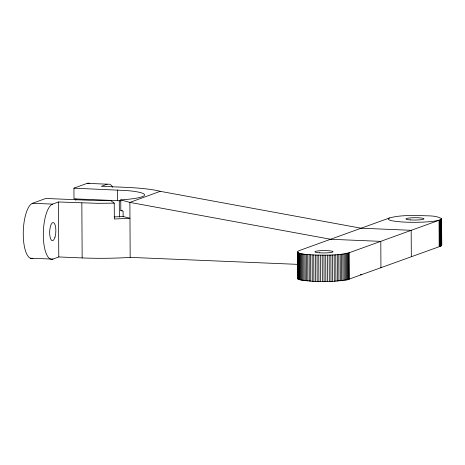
<?xml version="1.0" encoding="UTF-8"?>
<svg xmlns="http://www.w3.org/2000/svg" width="465" height="465" viewBox="0 0 465 465"><rect width="100%" height="100%" fill="white"/><g stroke="black" fill="none" stroke-linecap="round" stroke-linejoin="round"><path stroke-width="0.7" d="M441.611 218.684L440.07 219.899L349.238 252.739C338.241 255.616 326.657 255.186 315.38 255.058C314.189 254.75 292.904 254.634 298.728 250.78L389.531 217.957C399.296 215.225 409.642 215.562 419.697 215.469C426.835 216.237 435.345 214.911 441.611 218.684L441.721 245.363L440.477 246.252L347.21 279.82L332.673 281.43L313.887 281.441L301 280.052L297.949 279.017L297.443 278.349L297.96 277.681M441.721 245.363L441.523 218.457M32.864 258.261A27.731 9.393 -87.6 0 1 23.25 234.226A27.731 9.393 -87.6 0 1 32.544 203.281L45.75 198.462L89.187 200.27L110.478 200.386L114.233 203.135L114.326 219.003L129.973 218.271L129.88 202.397L160.216 191.324L361.014 228.21L411.165 230.297L411.322 256.75M120.993 200.839A41.28 5.388 -0.3 0 0 117.436 200.665L74.005 198.857L73.941 188.174L87.164 183.344A27.731 9.341 -87.6 0 1 89.606 183.384M112.67 187.163A27.731 9.341 -87.6 0 0 109.688 184.221L107.229 184.181L101.376 186.32L124.736 187.296A62.839 8.201 -0.3 0 1 160.216 191.324M30.411 258.22L52.923 259.098L58.788 256.959L82.154 257.935A62.81 8.184 -0.3 0 0 130.159 257.378M32.544 203.281L52.603 204.112L58.462 201.979L97.848 203.321L114.233 203.135M114.245 216.923L123.126 216.504L129.973 218.271L130.171 257.383L297.507 264.353M87.164 183.344L107.229 184.181M73.941 188.174L126.939 190.574A41.28 5.388 -0.3 0 1 120.755 199.904L120.819 210.593L123.097 211.215L123.126 216.504M360.375 274.612L361.822 274.71M120.755 199.904L129.88 202.397L330.691 239.277L380.8 241.364L380.94 267.823M441.442 219.131L441.581 245.59M441.186 219.358L441.326 245.811M440.82 219.579L440.96 246.037M440.343 219.794L440.477 246.252M440.07 219.899L440.204 246.357M439.756 220.009L439.89 246.467M439.198 246.677L439.059 220.218A26.679 3.435 -0.3 0 1 405.143 222.125A26.679 3.435 -0.3 0 1 389.531 217.957M349.238 252.739L349.378 279.198M348.622 252.954L348.756 279.407M347.896 253.158L348.035 279.616M347.076 253.361L347.21 279.82M346.152 253.559L346.291 280.017M345.129 253.745L345.268 280.203M344.024 253.925L344.164 280.383M342.827 254.093L342.967 280.552M341.554 254.256L341.694 280.715M340.2 254.407L340.339 280.86M338.782 254.541L338.921 281M337.299 254.669L337.439 281.127M335.759 254.785L335.899 281.244M334.166 254.884L334.306 281.342M332.533 254.971L332.673 281.43M330.859 255.047L330.999 281.505M329.162 255.105L329.301 281.563M327.436 255.151L327.575 281.61M325.698 255.18L325.837 281.639M323.954 255.198L324.093 281.656M322.21 255.198L322.35 281.656M320.472 255.186L320.612 281.645M318.752 255.157L318.891 281.616M317.049 255.116L317.188 281.569M315.38 255.058L315.52 281.517M313.747 254.989L313.887 281.441M312.154 254.901L312.294 281.36M310.62 254.803L310.76 281.261M309.138 254.692L309.277 281.151M307.72 254.57L307.859 281.029M306.371 254.431L306.511 280.889M305.098 254.285L305.238 280.744M303.907 254.128L304.046 280.587M302.796 253.96L302.936 280.418M301.785 253.78L301.925 280.238M300.861 253.594L301 280.052M300.041 253.402L300.181 279.86M299.321 253.198L299.46 279.657M298.71 252.989L298.85 279.448M298.204 252.78L298.344 279.238M297.809 252.565L297.949 279.017M297.524 252.344L297.664 278.797M297.362 251.67L297.495 278.576M119.278 200.711L119.377 217.155M117.372 189.982L117.436 200.665M81.84 202.949L82.154 257.935M75.847 198.904L75.853 200.334M58.462 201.979L58.788 256.959M52.923 259.098A27.731 9.393 -87.6 0 1 43.309 235.058A27.731 9.393 -87.6 0 1 52.603 204.106M122.301 210.488A41.28 5.388 -0.3 0 1 120.819 210.593M54.986 237.162A9.073 3.075 -87.6 0 0 53.51 222.619A9.073 3.075 -87.6 0 0 49.784 235.023A9.073 3.075 -87.6 0 0 54.986 237.162M319.368 252.791A9.073 1.168 -0.3 0 0 333.05 251.728A9.073 1.168 -0.3 0 0 319.525 250.763A9.073 1.168 -0.3 0 0 319.368 252.791M410.235 219.899A9.073 1.168 -0.3 0 0 424.004 218.858A9.073 1.168 -0.3 0 0 410.566 217.876A9.073 1.168 -0.3 0 0 410.235 219.899"/></g></svg>
